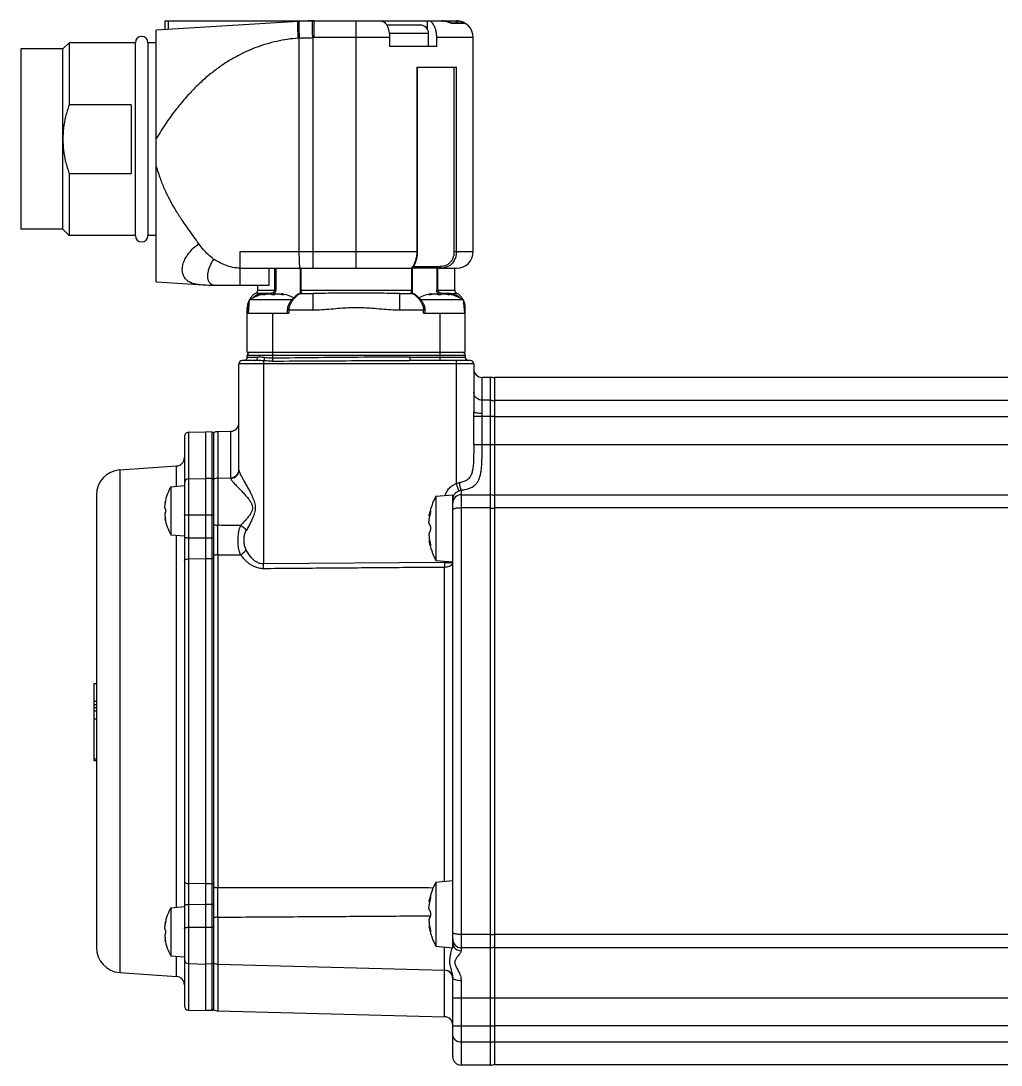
# Model space of a CAD drawing. Header units: millimetres. Extents: x 825 to 4294, y 1031 to 3282.
# Drawn here: x 2187.6 to 2304.5, y 2954.3 to 3078.8 of the extents above; entities that cross this region are included whole.
import ezdxf

# ---------------------------------------------------------------- set-up
doc = ezdxf.new("R2010")
doc.units = ezdxf.units.MM

msp = doc.modelspace()

# ---------------------------------------------------------------- linework, layer by layer
at = {"color": 7, "linetype": 'Continuous'}
for p, q in [((2220.69594, 3078.78145), (2203.76769, 3077.73825)), ((2203.76769, 3047.73845), (2203.76769, 3077.73825)), ((2204.76769, 3078.83825), (2204.76769, 3077.80001)), ((2204.7677, 3078.83825), (2230.55289, 3078.83825)), ((2230.56239, 3078.83825), (2239.56769, 3078.83825)), ((2235.24269, 3078.33825), (2231.24269, 3078.33825)), ((2238.93474, 3078.6105), (2240.34481, 3078.6105)), ((2231.58617, 3076.83825), (2231.58617, 3075.83825)), ((2236.24269, 3075.83825), (2236.24269, 3077.33825)), ((2237.21534, 3075.83825), (2237.21534, 3076.83825)), ((2241.56769, 3051.33825), (2241.56769, 3076.83825)), ((2187.61769, 3075.48825), (2187.61769, 3053.98825)), ((2192.61769, 3075.48825), (2187.61769, 3075.48825)), ((2192.61769, 3075.48825), (2193.36769, 3076.23825)), ((2192.61769, 3053.98825), (2192.61769, 3075.48825)), ((2193.36769, 3076.23825), (2193.36769, 3068.82329)), ((2201.26769, 3076.23825), (2193.36769, 3076.23825)), ((2201.26769, 3053.23825), (2201.26769, 3076.23825)), ((2202.76769, 3076.23825), (2202.76769, 3053.23825)), ((2203.76769, 3076.23825), (2202.76769, 3076.23825)), ((2231.58617, 3075.83825), (2237.21534, 3075.83825)), ((2234.83822, 3073.33825), (2239.55362, 3073.33825)), ((2234.9347, 3051.33825), (2234.9347, 3073.33825)), ((2200.76769, 3068.82329), (2193.36769, 3068.82329)), ((2200.76769, 3068.82329), (2200.76769, 3060.65322)), ((2193.36769, 3060.65322), (2193.36769, 3053.23825)), ((2193.36769, 3060.65322), (2200.76769, 3060.65322)), ((2192.61769, 3053.98825), (2187.61769, 3053.98825)), ((2192.61769, 3053.98825), (2193.36769, 3053.23825)), ((2201.26769, 3053.23825), (2193.36769, 3053.23825)), ((2203.76769, 3053.23825), (2202.76769, 3053.23825)), ((2213.76769, 3047.33825), (2213.76769, 3051.33774)), ((2213.76769, 3049.33825), (2234.16901, 3049.33825)), ((2217.23441, 3047.33825), (2217.23441, 3049.33825)), ((2237.20739, 3049.36505), (2234.28254, 3049.36505)), ((2237.3705, 3049.33825), (2239.56769, 3049.33825)), ((2239.36769, 3046.73825), (2239.36769, 3049.33825)), ((2203.84457, 3047.73313), (2208.77256, 3047.40467)), ((2210.76769, 3047.33825), (2217.23441, 3047.33825)), ((2215.86769, 3046.73825), (2215.86769, 3047.33825)), ((2214.85767, 3045.58825), (2214.71769, 3043.98825)), ((2219.9354, 3045.58825), (2214.85767, 3045.58825)), ((2217.3345, 3046.33825), (2216.61769, 3046.33825)), ((2216.77279, 3046.2484), (2216.77279, 3046.30666)), ((2218.66258, 3046.24841), (2218.66258, 3046.30666)), ((2220.98742, 3046.33825), (2222.45798, 3046.33825)), ((2232.77739, 3046.33825), (2234.24777, 3046.33825)), ((2240.37771, 3045.58825), (2235.30014, 3045.58825)), ((2236.57279, 3046.2484), (2236.57279, 3046.30666)), ((2238.61769, 3046.33825), (2237.90088, 3046.33825)), ((2238.46258, 3046.24841), (2238.46258, 3046.30666)), ((2240.37771, 3045.58825), (2240.51769, 3043.98825)), ((2214.61769, 3039.33825), (2214.61769, 3044.61771)), ((2219.38651, 3044.33825), (2219.38651, 3043.98825)), ((2235.84887, 3043.98825), (2235.84887, 3044.33825)), ((2240.61769, 3039.33825), (2240.61769, 3044.61771)), ((2214.61769, 3043.98825), (2219.58651, 3043.98825)), ((2235.64887, 3043.98825), (2240.61769, 3043.98825)), ((2214.61769, 3039.33825), (2240.61769, 3039.33825)), ((2213.61819, 3025.27263), (2213.61819, 3037.93825)), ((2215.60142, 3038.33825), (2214.01819, 3038.33825)), ((2214.61819, 3038.73825), (2214.61819, 3038.93825)), ((2241.21819, 3038.33825), (2233.98574, 3038.33825)), ((2240.61819, 3038.93825), (2240.61819, 3038.73825)), ((2241.61819, 3037.93825), (2241.61819, 3032.22125)), ((2243.61819, 3036.33825), (2242.61819, 3036.33825)), ((2344.91819, 3036.31193), (2244.11819, 3036.31193)), ((2244.11819, 3036.31177), (2244.11819, 2954.36473)), ((2207.11819, 3029.28544), (2207.11819, 2961.39105)), ((2207.60511, 3029.78554), (2209.61819, 3029.83825)), ((2209.61819, 3029.83825), (2209.61819, 2960.83825)), ((2210.42343, 3029.81717), (2209.61819, 3029.83825)), ((2210.61819, 2960.94666), (2210.61819, 3029.72984)), ((2211.09202, 3029.86375), (2212.64437, 3029.9044)), ((2199.40892, 3025.29917), (2206.18795, 3025.7732)), ((2207.60511, 3024.24138), (2209.61819, 3024.2941)), ((2210.42343, 3024.27301), (2209.61819, 3024.2941)), ((2211.09202, 3024.3196), (2212.64437, 3024.36025)), ((2205.51819, 3023.30056), (2207.11819, 3023.44054)), ((2205.51819, 3023.30056), (2205.51819, 3017.58053)), ((2196.61819, 3022.30648), (2196.61819, 2968.37003)), ((2237.11819, 3022.16328), (2239.11819, 3022.33825)), ((2237.11819, 3022.16328), (2237.11819, 3014.51323)), ((2239.11819, 2968.33825), (2239.11819, 3022.33825)), ((2240.11819, 3022.33825), (2243.61819, 3022.33825)), ((2244.11819, 3022.33825), (2343.91819, 3022.33825)), ((2204.85804, 3021.38544), (2204.79978, 3021.38544)), ((2204.85804, 3019.49565), (2204.79978, 3019.49565)), ((2236.39871, 3019.82645), (2236.28416, 3019.82645)), ((2205.51819, 3017.58053), (2207.11819, 3017.44054)), ((2236.39872, 3016.85006), (2236.28416, 3016.85006)), ((2238.14437, 3014.24653), (2216.53966, 3014.08653)), ((2237.11819, 3014.51323), (2239.11819, 3014.33825)), ((2196.31819, 2999.83825), (2196.31819, 2990.64676)), ((2196.31819, 2999.83825), (2196.61819, 2999.83825)), ((2196.31819, 2997.73187), (2196.61819, 2997.73187)), ((2196.31819, 2997.34889), (2196.61819, 2997.34889)), ((2196.31819, 2996.96591), (2196.61819, 2996.96591)), ((2196.31819, 2996.58293), (2196.61819, 2996.58293)), ((2196.31819, 2995.62549), (2196.61819, 2995.62549)), ((2196.31819, 2990.83825), (2196.61819, 2990.83825)), ((2196.31819, 2990.64676), (2196.61819, 2990.64676)), ((2237.11819, 2976.16328), (2239.11819, 2976.33825)), ((2237.11819, 2976.16328), (2237.11819, 2968.51323)), ((2205.51819, 2973.09598), (2207.11819, 2973.23596)), ((2205.51819, 2973.09598), (2205.51819, 2967.37594)), ((2236.39871, 2973.82645), (2236.28416, 2973.82645)), ((2204.85804, 2971.18086), (2204.79978, 2971.18086)), ((2236.39872, 2970.85006), (2236.28416, 2970.85006)), ((2204.85804, 2969.29107), (2204.79978, 2969.29107)), ((2237.11819, 2968.51323), (2239.11819, 2968.33825)), ((2243.61819, 2968.33825), (2240.11819, 2968.33825)), ((2343.91819, 2968.33825), (2244.11819, 2968.33825)), ((2205.51819, 2967.37594), (2207.11819, 2967.23596)), ((2207.60511, 2966.43512), (2209.61819, 2966.38241)), ((2210.42343, 2966.40349), (2209.61819, 2966.38241)), ((2211.09202, 2966.35691), (2238.14437, 2965.64852)), ((2199.40892, 2965.37734), (2206.18795, 2964.9033)), ((2239.11819, 2955.33841), (2239.11819, 2964.73932)), ((2207.60511, 2960.89097), (2209.61819, 2960.83825)), ((2210.42343, 2960.85934), (2209.61819, 2960.83825)), ((2211.09202, 2960.81275), (2238.14437, 2960.10436)), ((2243.61819, 2954.33825), (2240.11819, 2954.33825)), ((2344.91819, 2954.36458), (2244.11819, 2954.36458))]:
    msp.add_line(p, q, dxfattribs=at)
at = {"color": 9, "linetype": 'Continuous'}
for p, q in [((2205.17228, 3078.83825), (2205.17228, 3077.82481)), ((2222.54118, 3078.83825), (2222.54118, 3076.83825)), ((2227.61769, 3049.33825), (2227.61769, 3078.83825)), ((2236.05727, 3078.83825), (2236.05727, 3077.91524)), ((2238.33916, 3078.83825), (2238.33916, 3078.7751)), ((2238.48787, 3078.73778), (2238.48678, 3078.73404)), ((2239.06737, 3078.5703), (2240.49396, 3078.5703)), ((2239.54717, 3078.6105), (2239.54717, 3078.83825)), ((2239.75823, 3078.6105), (2239.78359, 3078.82426)), ((2220.82106, 3051.33825), (2220.82106, 3076.79133)), ((2222.41544, 3076.83816), (2222.41544, 3049.33825)), ((2231.58617, 3076.83825), (2222.54118, 3076.83821)), ((2236.24269, 3077.33825), (2231.55209, 3077.33825)), ((2241.56769, 3076.83825), (2237.21534, 3076.83825)), ((2234.83822, 3073.33825), (2234.83822, 3051.33825)), ((2239.27116, 3051.33825), (2239.27116, 3073.33825)), ((2239.55362, 3051.33825), (2239.55362, 3073.33825)), ((2213.76769, 3051.33825), (2234.9347, 3051.33825)), ((2239.27116, 3051.33825), (2241.56769, 3051.33825)), ((2217.88136, 3049.33825), (2217.88136, 3046.73825)), ((2218.02799, 3049.33825), (2218.02799, 3046.73825)), ((2220.95284, 3046.73826), (2220.95284, 3049.33825)), ((2221.03997, 3046.73825), (2221.03997, 3049.33825)), ((2234.19541, 3049.33966), (2234.19541, 3046.73825)), ((2234.28254, 3049.36505), (2234.28254, 3046.73825)), ((2234.42499, 3049.53825), (2237.6062, 3049.53825)), ((2237.20739, 3049.36505), (2237.20739, 3046.73825)), ((2237.35402, 3046.73825), (2237.35402, 3049.33966)), ((2215.86769, 3046.73825), (2218.02799, 3046.73825)), ((2220.95284, 3046.73826), (2234.28254, 3046.73825)), ((2237.20739, 3046.73826), (2237.35402, 3046.73827)), ((2237.35402, 3046.73825), (2239.36769, 3046.73825)), ((2216.5302, 3046.24001), (2216.5302, 3046.20657)), ((2216.62635, 3046.21907), (2216.62635, 3046.26756)), ((2218.80903, 3046.26756), (2218.80903, 3046.21905)), ((2218.90517, 3046.20656), (2218.90517, 3046.24001)), ((2222.45798, 3044.33825), (2222.45798, 3046.33825)), ((2232.77739, 3046.33825), (2232.77739, 3044.33825)), ((2236.3302, 3046.24001), (2236.3302, 3046.20657)), ((2236.42635, 3046.21907), (2236.42635, 3046.26756)), ((2238.60903, 3046.26756), (2238.60903, 3046.21905)), ((2238.70517, 3046.20656), (2238.70517, 3046.24001)), ((2214.74831, 3044.33825), (2214.61769, 3044.33825)), ((2222.45799, 3044.33825), (2219.38651, 3044.33825)), ((2219.58651, 3044.33825), (2219.58651, 3043.98825)), ((2235.84887, 3044.33825), (2232.77739, 3044.33825)), ((2235.64887, 3043.98825), (2235.64887, 3044.33825)), ((2240.61769, 3044.33825), (2240.48707, 3044.33825)), ((2217.61769, 3043.98825), (2217.61819, 3038.61449)), ((2237.61819, 3038.33825), (2237.61769, 3043.98825)), ((2241.61819, 3037.93825), (2213.61819, 3037.93825)), ((2240.61819, 3038.93825), (2214.61819, 3038.93825)), ((2214.61819, 3038.73825), (2215.83869, 3038.73825)), ((2216.53966, 3037.93825), (2216.53966, 3014.08653)), ((2233.98574, 3038.73833), (2240.61819, 3038.73825)), ((2233.98574, 3038.73825), (2233.98574, 3038.33825)), ((2239.56584, 3023.68604), (2239.56584, 3037.93825)), ((2242.61773, 3028.33825), (2242.61819, 3036.33825)), ((2243.61819, 2954.33825), (2243.61819, 3036.33825)), ((2243.61819, 3033.61414), (2242.61819, 3033.61414)), ((2343.91819, 3033.58782), (2244.11819, 3033.58782)), ((2241.61788, 3028.33825), (2241.61788, 3031.65954)), ((2244.11819, 3031.65954), (2241.61788, 3031.65954)), ((2344.91819, 3031.63322), (2244.11819, 3031.63322)), ((2207.60511, 3029.78554), (2207.60511, 2960.89097)), ((2210.42343, 2960.85934), (2210.42343, 3029.81717)), ((2211.09202, 3029.86375), (2211.09202, 3018.69755)), ((2212.64437, 3024.29208), (2212.64437, 3029.9044)), ((2241.61788, 3028.33825), (2344.91819, 3028.33825)), ((2206.18795, 3023.35916), (2206.18795, 3025.7732)), ((2199.40892, 3025.29917), (2199.40892, 2965.37734)), ((2240.11819, 3022.89035), (2240.11819, 2967.97425)), ((2204.89992, 3021.62803), (2204.86644, 3021.62803)), ((2204.83889, 3021.53189), (2204.88738, 3021.53189)), ((2243.61819, 3020.76198), (2240.11819, 3020.76198)), ((2343.91819, 3020.76198), (2244.11819, 3020.76198)), ((2204.88738, 3019.3492), (2204.83889, 3019.3492)), ((2204.86644, 3019.25306), (2204.89988, 3019.25306)), ((2209.61819, 3019.88823), (2207.60511, 3019.90187)), ((2210.42343, 3019.89369), (2209.61819, 3019.88823)), ((2236.32129, 3019.9729), (2236.43459, 3019.9729)), ((2236.49518, 3020.31376), (2236.42343, 3020.31376)), ((2206.18795, 2973.15458), (2206.18795, 3017.52193)), ((2207.60511, 3017.21006), (2209.61819, 3017.19641)), ((2209.61819, 3017.19641), (2210.42343, 3017.20187)), ((2236.43464, 3016.70361), (2236.32129, 3016.70361)), ((2236.42343, 3016.36275), (2236.49534, 3016.36275)), ((2207.60511, 3014.70378), (2209.61819, 3014.73342)), ((2209.61819, 3014.73342), (2210.42343, 3014.72157)), ((2211.09202, 3015.18977), (2211.09202, 2975.48674)), ((2238.14437, 3014.24653), (2238.14437, 3014.42345)), ((2238.14437, 3014.24653), (2239.11819, 3014.24653)), ((2238.14437, 2976.25305), (2238.14437, 3013.72486)), ((2209.61819, 2975.94309), (2207.60511, 2975.97272)), ((2210.42343, 2975.95494), (2209.61819, 2975.94309)), ((2236.49518, 2974.31376), (2236.42343, 2974.31376)), ((2209.61819, 2973.48009), (2207.60511, 2973.46645)), ((2210.42343, 2973.47464), (2209.61819, 2973.48009)), ((2236.32129, 2973.9729), (2236.43459, 2973.9729)), ((2211.09202, 2971.97896), (2211.09202, 2960.81275)), ((2204.83889, 2971.3273), (2204.88738, 2971.3273)), ((2204.89992, 2971.42345), (2204.86644, 2971.42345)), ((2207.60511, 2970.77463), (2209.61819, 2970.78828)), ((2209.61819, 2970.78828), (2210.42343, 2970.78282)), ((2236.43464, 2970.70361), (2236.32129, 2970.70361)), ((2236.42343, 2970.36275), (2236.49534, 2970.36275)), ((2243.61819, 2969.91452), (2240.11819, 2969.91452)), ((2343.91819, 2969.91452), (2244.11819, 2969.91452)), ((2204.88738, 2969.14462), (2204.83889, 2969.14462)), ((2204.86644, 2969.04848), (2204.89988, 2969.04848)), ((2238.14437, 2960.10436), (2238.14437, 2968.42345)), ((2206.18795, 2964.9033), (2206.18795, 2967.31735)), ((2240.11819, 2964.39631), (2240.11819, 2954.33825)), ((2344.91819, 2962.33825), (2239.11819, 2962.33825)), ((2239.11819, 2959.01696), (2244.11819, 2959.01696)), ((2244.11819, 2959.04329), (2344.91819, 2959.04329)), ((2243.61819, 2957.06236), (2240.11819, 2957.06236)), ((2343.91819, 2957.08869), (2244.11819, 2957.08869))]:
    msp.add_line(p, q, dxfattribs=at)
at = {"color": 7, "linetype": 'Continuous'}
for centre, radius, start, end in [((2222.54118, 3048.83825), 30, 90, 93.5263729), ((2235.24269, 3077.33825), 1, 0, 90), ((2239.56769, 3076.83825), 2, 0, 90), ((2202.01769, 3076.23825), 0.75, 0, 180), ((2202.01769, 3053.23825), 0.75, 180, 0), ((2239.56769, 3051.33825), 2, 270, 0), ((2210.76769, 3077.33825), 30, 266.1867676, 270), ((2215.46769, 3046.73825), 0.4, 297.7685291, 0), ((2239.76769, 3046.73825), 0.4, 180, 242.2314709), ((2217.71769, 3040.87594), 5.51231, 99.8701103, 121.2545789), ((2216.61769, 3044.33825), 2, 90, 132.6208539), ((2217.71769, 3040.87594), 5.51231, 63.8266219, 80.1298897), ((2237.51769, 3040.87594), 5.51231, 99.8701103, 116.1766184), ((2237.51769, 3040.87594), 5.51231, 58.7454211, 80.1298897), ((2238.61769, 3044.33825), 2, 47.3826322, 90), ((2216.61769, 3044.33825), 2, 153.6195065, 180), ((2238.61769, 3044.33825), 2, 0, 26.3730949), ((2215.01819, 3038.93825), 0.4, 95.9999856, 180), ((2240.21819, 3038.93825), 0.4, 0, 89.999882), ((2214.01819, 3037.93825), 0.4, 90, 180), ((2214.21819, 3038.73825), 0.4, 270, 0), ((2241.01819, 3038.73825), 0.4, 180, 270), ((2241.21819, 3037.93825), 0.4, 0, 89.9998112), ((2242.61819, 3037.33825), 1, 180, 270), ((2243.61819, 3035.33825), 1, 60, 90), ((2212.61819, 3030.90406), 1, 271.499987, 359.999503), ((2207.61819, 3029.28571), 0.5, 91.5000646, 180), ((2210.41819, 3029.61724), 0.2, 0, 88.499836), ((2211.11819, 3028.8641), 1, 91.5000225, 120), ((2206.11819, 3026.77077), 1, 273.9999971, 359.9999587), ((2212.61819, 3025.3599), 1, 271.5000038, 0), ((2199.61819, 3022.30648), 3, 94, 180), ((2207.61819, 3023.74155), 0.5, 91.5000085, 180), ((2210.41819, 3024.07308), 0.2, 0, 88.499993), ((2211.11819, 3023.31994), 1, 91.500026, 120), ((2210.23051, 3020.44054), 5.51231, 148.7454211, 170.1298897), ((2244.14452, 3018.33825), 8, 151.4368009, 169.2791334), ((2240.11819, 3021.33825), 1, 90, 179.9999185), ((2243.61819, 3021.33825), 1, 60, 90), ((2210.23051, 3020.44054), 5.51231, 189.8701103, 211.2545789), ((2244.14452, 3018.33825), 8, 190.7208666, 208.5631991), ((2244.14452, 2972.33825), 8, 151.4368009, 169.2791334), ((2210.23051, 2970.23596), 5.51231, 148.7454211, 170.1298897), ((2244.14452, 2972.33825), 8, 190.7208666, 208.5631991), ((2240.11819, 2969.33825), 1, 180, 270), ((2199.61819, 2968.37003), 3, 180, 266), ((2210.23051, 2970.23596), 5.51231, 189.8701103, 211.2545789), ((2243.61819, 2969.33825), 1, 270, 300), ((2207.61819, 2966.93495), 0.5, 180, 268.4999915), ((2210.41819, 2966.60343), 0.2, 271.500007, 0), ((2211.11819, 2967.35657), 1, 240, 268.4999931), ((2238.11819, 2964.64886), 1, 0, 88.5), ((2206.11819, 2963.90574), 1, 0.0000413, 86.0000029), ((2207.61819, 2961.3908), 0.5, 180, 268.4999767), ((2210.41819, 2961.05927), 0.2, 271.4999987, 359.9999502), ((2211.11819, 2961.81241), 1, 240, 268.499948), ((2238.11819, 2959.1047), 1, 0.0007685, 88.5000201), ((2240.11819, 2955.33825), 1, 180.0000184, 270), ((2243.61819, 2955.33825), 1, 270, 300)]:
    msp.add_arc(centre, radius, start, end, dxfattribs=at)
at = {"color": 9, "linetype": 'Continuous'}
for points in [[(2220.71268, 3076.78357), (2220.68193, 3077.225), (2220.66001, 3077.63445), (2220.64703, 3078.00545), (2220.64375, 3078.32256), (2220.6509, 3078.56991), (2220.66854, 3078.72652), (2220.69594, 3078.78145)], [(2220.81212, 3078.78838), (2220.78754, 3078.73676), (2220.77099, 3078.58802), (2220.76324, 3078.34988), (2220.76466, 3078.03422), (2220.77518, 3077.65656), (2220.7943, 3077.23538), (2220.8211, 3076.79134)], [(2222.41544, 3076.83797), (2222.41345, 3077.28117), (2222.41161, 3077.69203), (2222.40994, 3078.06404), (2222.40851, 3078.38165), (2222.4074, 3078.62888), (2222.4067, 3078.78462), (2222.40646, 3078.83795)], [(2237.77212, 3078.83825), (2237.85391, 3078.83694)], [(2237.85391, 3078.83694), (2237.94636, 3078.83226)], [(2237.94636, 3078.83226), (2238.0102, 3078.82704)], [(2238.0102, 3078.82704), (2238.01591, 3078.82649), (2238.04525, 3078.82347)], [(2238.04525, 3078.82347), (2238.25518, 3078.79149), (2238.48679, 3078.73404)], [(2238.48679, 3078.73404), (2238.60598, 3078.69665), (2238.71535, 3078.6607), (2238.76565, 3078.64413)], [(2238.76565, 3078.64413), (2238.81284, 3078.62884), (2238.89723, 3078.60303), (2238.9678, 3078.5845), (2238.99777, 3078.57814)], [(2238.93495, 3078.61047), (2238.96222, 3078.60888), (2239.06736, 3078.5703)], [(2238.99777, 3078.57814), (2239.02432, 3078.57371), (2239.04753, 3078.57112)], [(2239.04753, 3078.57112), (2239.06737, 3078.5703)], [(2240.34093, 3078.66774), (2240.3039, 3078.68485), (2240.21802, 3078.71988), (2240.11969, 3078.75347), (2240.0123, 3078.78309), (2239.89917, 3078.80702), (2239.78359, 3078.82426)], [(2240.49396, 3078.5703), (2240.48732, 3078.58303), (2240.46473, 3078.59952), (2240.42734, 3078.62265), (2240.37397, 3078.6516), (2240.34093, 3078.66774)], [(2240.34502, 3078.61049), (2240.39661, 3078.60594), (2240.49396, 3078.5703)], [(2220.71268, 3076.78357), (2219.42352, 3076.63752), (2218.14222, 3076.3995), (2216.87505, 3076.06938), (2215.62833, 3075.64761), (2214.4069, 3075.13486), (2213.20755, 3074.52814), (2212.0249, 3073.82122), (2210.85451, 3073.00573), (2209.69116, 3072.06992), (2208.52811, 3070.99701), (2207.35864, 3069.7652), (2206.17368, 3068.34356), (2204.97199, 3066.7032), (2203.76768, 3064.83498)], [(2220.71268, 3076.78357), (2220.74899, 3076.78638), (2220.78511, 3076.78903), (2220.82106, 3076.79133)], [(2220.82106, 3076.79133), (2221.33246, 3076.81521), (2221.85801, 3076.83079), (2222.41544, 3076.83797)], [(2222.54118, 3076.83821), (2222.4992, 3076.83816), (2222.45729, 3076.83816), (2222.41544, 3076.83816)], [(2208.83768, 3052.26904), (2207.68289, 3053.89151), (2206.73925, 3055.2475), (2206.00708, 3056.39516), (2205.40434, 3057.46143), (2204.82563, 3058.65024), (2204.29692, 3059.94783), (2203.76768, 3061.50638)], [(2208.77256, 3047.40467), (2208.1919, 3047.50266), (2207.68118, 3047.71992), (2207.31972, 3048.00538), (2207.05001, 3048.38453), (2206.89707, 3048.84372), (2206.87432, 3049.36838), (2206.99081, 3049.94388), (2207.26043, 3050.5654), (2207.65642, 3051.16061), (2208.21216, 3051.76294), (2208.83768, 3052.26904)], [(2210.60269, 3050.44285), (2209.95028, 3050.96723), (2209.38517, 3051.55936), (2208.83768, 3052.26904)], [(2210.60269, 3050.44285), (2210.28039, 3049.89647), (2210.04456, 3049.33976), (2209.90792, 3048.80352), (2209.87777, 3048.31726), (2209.95569, 3047.90775), (2210.13742, 3047.59759), (2210.41308, 3047.40408), (2210.76769, 3047.33825)], [(2213.76769, 3049.33865), (2212.87948, 3049.45117), (2212.02614, 3049.70484), (2211.25395, 3050.05577), (2210.60269, 3050.44285)], [(2220.92735, 3049.33825), (2220.9037, 3049.3884), (2220.88124, 3049.53632), (2220.86108, 3049.77459), (2220.84425, 3050.09127), (2220.83159, 3050.47049), (2220.82373, 3050.89321), (2220.82106, 3051.33825)], [(2234.83822, 3051.33825), (2234.82948, 3051.08701), (2234.80362, 3050.83928), (2234.76204, 3050.59969), (2234.70707, 3050.37265), (2234.64187, 3050.16228), (2234.57018, 3049.97233), (2234.49598, 3049.80576), (2234.42284, 3049.66399), (2234.35375, 3049.54751), (2234.29129, 3049.45631), (2234.23788, 3049.39076), (2234.1963, 3049.35136), (2234.16901, 3049.33825)], [(2239.27116, 3051.33825), (2239.23079, 3050.91125), (2239.11965, 3050.53258), (2238.94763, 3050.20825), (2238.68964, 3049.9149), (2238.3873, 3049.71146), (2238.00022, 3049.5774), (2237.6062, 3049.53825)], [(2239.55362, 3051.33825), (2239.54037, 3051.08678), (2239.50055, 3050.83889), (2239.4343, 3050.59914), (2239.34212, 3050.37191), (2239.2251, 3050.16144), (2239.08496, 3049.97145), (2238.92395, 3049.80475), (2238.74454, 3049.66309), (2238.54862, 3049.54699), (2238.33677, 3049.45623), (2238.10953, 3049.39092), (2237.86763, 3049.35147), (2237.61182, 3049.33825)], [(2237.61182, 3049.33825), (2237.6097, 3049.35305), (2237.60791, 3049.39467), (2237.60665, 3049.45955), (2237.6062, 3049.53825)], [(2217.88136, 3046.73825), (2217.85718, 3046.6268), (2217.78253, 3046.51835), (2217.67033, 3046.43084), (2217.5135, 3046.36374), (2217.33449, 3046.33825)], [(2218.02799, 3046.73825), (2217.99732, 3046.56605), (2217.90499, 3046.40228), (2217.76355, 3046.26964), (2217.65323, 3046.2056)], [(2220.96275, 3046.39215), (2220.95575, 3046.56249), (2220.95284, 3046.73825)], [(2221.11375, 3046.39442), (2221.09655, 3046.43207), (2221.06832, 3046.52118), (2221.04697, 3046.63072), (2221.03997, 3046.73825)], [(2234.19541, 3046.73825), (2234.18789, 3046.6268), (2234.16631, 3046.51835), (2234.13837, 3046.43084), (2234.10874, 3046.36374), (2234.09939, 3046.34389)], [(2234.28254, 3046.73825), (2234.27974, 3046.56605), (2234.27309, 3046.40228), (2234.27033, 3046.33741)], [(2237.58097, 3046.20636), (2237.49026, 3046.25709), (2237.33861, 3046.39215), (2237.23936, 3046.56249), (2237.20739, 3046.73825)], [(2237.90089, 3046.33825), (2237.72166, 3046.3638), (2237.56298, 3046.43207), (2237.45014, 3046.52118), (2237.3765, 3046.63072), (2237.35402, 3046.73825)], [(2216.61769, 3046.33825), (2216.23606, 3046.34651), (2215.89987, 3046.36627), (2215.68855, 3046.38432)], [(2216.6177, 3046.33823), (2216.6357, 3046.33011), (2216.64734, 3046.31531), (2216.65854, 3046.29182), (2216.6609, 3046.28537)], [(2217.34673, 3046.30206), (2217.34302, 3046.32295), (2217.3345, 3046.33825)], [(2219.58651, 3044.33825), (2219.59598, 3044.49732), (2219.62411, 3044.66435), (2219.67434, 3044.84197), (2219.74965, 3045.03147), (2219.8521, 3045.2319), (2219.98145, 3045.43915), (2220.13135, 3045.64233), (2220.28904, 3045.82872), (2220.44205, 3045.98866), (2220.58313, 3046.11789), (2220.70893, 3046.21629), (2220.81847, 3046.28495), (2220.91122, 3046.32516), (2220.98763, 3046.33825)], [(2220.96488, 3046.33756), (2220.96275, 3046.39215)], [(2221.14633, 3046.33825), (2221.12661, 3046.3638), (2221.11375, 3046.39442)], [(2232.77739, 3046.33825), (2231.63296, 3046.34651), (2230.21829, 3046.36627), (2228.52543, 3046.38432), (2226.70848, 3046.38431), (2225.01679, 3046.36627), (2223.60227, 3046.34651), (2222.45799, 3046.33825)], [(2234.09939, 3046.34389), (2234.08905, 3046.33825)], [(2234.24775, 3046.33825), (2234.32408, 3046.32519), (2234.41701, 3046.28489), (2234.52694, 3046.21594), (2234.6532, 3046.11708), (2234.79474, 3045.98728), (2234.94757, 3045.82735), (2235.10516, 3045.6409), (2235.25499, 3045.43758), (2235.38392, 3045.23078), (2235.48632, 3045.03017), (2235.56119, 3044.84151), (2235.61114, 3044.66495), (2235.63929, 3044.49836), (2235.64887, 3044.33825)], [(2237.88864, 3046.302), (2237.89239, 3046.32303), (2237.90089, 3046.33825)], [(2238.57448, 3046.28538), (2238.57684, 3046.29182), (2238.58804, 3046.31531), (2238.59968, 3046.33011), (2238.61768, 3046.33823)], [(2238.61769, 3046.33825), (2238.99932, 3046.34651), (2239.33551, 3046.36627), (2239.54683, 3046.38432)], [(2232.77739, 3044.33825), (2231.74293, 3044.37216), (2230.6231, 3044.45741), (2229.52895, 3044.54974), (2228.53992, 3044.61097), (2227.61779, 3044.63172), (2226.6957, 3044.61099), (2225.7067, 3044.54976), (2224.61249, 3044.45742), (2223.49252, 3044.37216), (2222.45799, 3044.33825)], [(2215.60142, 3038.33825), (2215.69104, 3038.36788), (2215.76659, 3038.45109), (2215.81954, 3038.58083), (2215.83869, 3038.73825)], [(2216.54644, 3038.31256), (2216.22392, 3038.32792), (2215.90856, 3038.33591), (2215.60142, 3038.33825)], [(2216.66927, 3038.68687), (2216.38544, 3038.71685), (2216.10961, 3038.7332), (2215.83869, 3038.73825)], [(2216.54644, 3038.31256), (2216.54289, 3038.22713), (2216.5405, 3038.0953), (2216.53966, 3037.93825)], [(2216.66928, 3038.68687), (2216.64233, 3038.52858), (2216.59908, 3038.3968), (2216.54644, 3038.31256)], [(2217.6238, 3038.2761), (2217.28255, 3038.27864), (2216.91981, 3038.29202), (2216.54644, 3038.31256)], [(2217.61819, 3038.61385), (2217.31141, 3038.61938), (2216.99256, 3038.64638), (2216.66927, 3038.68687)], [(2233.98574, 3038.73833), (2228.5297, 3038.72576), (2223.07379, 3038.68446), (2217.61819, 3038.61449)], [(2217.61819, 3038.61385), (2217.62038, 3038.48225), (2217.62232, 3038.36535), (2217.6238, 3038.27612)], [(2217.6238, 3038.2761), (2222.97469, 3038.3113), (2228.42868, 3038.33159), (2233.98574, 3038.33825)], [(2239.56584, 3037.93825), (2239.56664, 3038.09133), (2239.56891, 3038.2211), (2239.5723, 3038.30781), (2239.57631, 3038.33825)], [(2242.61819, 3033.61414), (2242.30918, 3033.66197), (2242.03041, 3033.80079), (2241.80918, 3034.017), (2241.66714, 3034.28944), (2241.61819, 3034.59144)], [(2243.61819, 3033.61414), (2243.79184, 3033.59929), (2243.96021, 3033.5552), (2244.07633, 3033.50554)], [(2241.61788, 3031.65954), (2241.61795, 3031.84747), (2241.6181, 3032.03482), (2241.61819, 3032.22126)], [(2242.61819, 3032.03403), (2242.30898, 3032.0432), (2242.03028, 3032.0698), (2241.80912, 3032.11123), (2241.66712, 3032.16342), (2241.61819, 3032.22127)], [(2241.61788, 3028.33825), (2241.61227, 3027.01748), (2241.57794, 3026.06659), (2241.50008, 3025.38869), (2241.38195, 3024.90893), (2241.18735, 3024.49051), (2240.85247, 3024.12513), (2240.44138, 3023.90852), (2239.95153, 3023.79833)], [(2240.11819, 3022.89035), (2240.42332, 3022.9288), (2240.72562, 3022.98915), (2241.01936, 3023.07489), (2241.29805, 3023.18971), (2241.55682, 3023.33804), (2241.79326, 3023.5265), (2242.00298, 3023.76125), (2242.18231, 3024.04838), (2242.3292, 3024.39473), (2242.44245, 3024.80534), (2242.52282, 3025.28178), (2242.57368, 3025.81958), (2242.60123, 3026.40824), (2242.61326, 3027.03375), (2242.61706, 3027.6821), (2242.61773, 3028.33825)], [(2212.64437, 3024.29208), (2212.94745, 3024.34643), (2213.21875, 3024.48833), (2213.43316, 3024.70419), (2213.57071, 3024.97396), (2213.61819, 3025.27262)], [(2212.64437, 3024.29208), (2212.71222, 3024.1295), (2212.92964, 3023.84966), (2213.28309, 3023.46336), (2213.68259, 3023.04814), (2214.06446, 3022.65031), (2214.4146, 3022.27055), (2214.72369, 3021.90564), (2214.98038, 3021.54774), (2215.16317, 3021.1908), (2215.2387, 3020.8368), (2215.19333, 3020.4879), (2215.03894, 3020.13728), (2214.80285, 3019.78487), (2214.51189, 3019.42812), (2214.17963, 3019.06055), (2213.81564, 3018.67776)], [(2213.61819, 3025.27262), (2213.63274, 3025.17675), (2213.67848, 3025.03937), (2213.75911, 3024.85383), (2213.87853, 3024.61346), (2214.04177, 3024.30864), (2214.25837, 3023.9203), (2214.5196, 3023.45791), (2214.78659, 3022.97724), (2215.01879, 3022.53777), (2215.2121, 3022.13749), (2215.36662, 3021.76547), (2215.47663, 3021.4253), (2215.54173, 3021.1101), (2215.56459, 3020.80597), (2215.54471, 3020.49978), (2215.4802, 3020.17645), (2215.36753, 3019.82508), (2215.20693, 3019.43935), (2215.00392, 3019.02116), (2214.76452, 3018.5705), (2214.49665, 3018.08957)], [(2238.22853, 3022.26163), (2238.40782, 3022.70348), (2238.721, 3023.14274), (2239.1262, 3023.48064), (2239.56584, 3023.68604)], [(2239.56584, 3023.68604), (2239.69224, 3023.73827), (2239.82094, 3023.77559), (2239.95153, 3023.79833)], [(2239.82891, 3022.81033), (2239.78919, 3022.95538), (2239.72856, 3023.16159), (2239.65205, 3023.4119), (2239.56584, 3023.68604)], [(2239.82893, 3022.81035), (2239.92416, 3022.8428), (2240.02078, 3022.86937), (2240.11819, 3022.89035)], [(2240.11819, 3022.89034), (2240.06707, 3023.04154), (2240.02001, 3023.25302), (2239.98018, 3023.51265), (2239.95152, 3023.79833)], [(2239.11819, 3021.65795), (2239.17818, 3022.05365), (2239.34081, 3022.39984), (2239.57198, 3022.65941), (2239.82893, 3022.81035)], [(2240.11819, 3020.76198), (2239.80918, 3020.75161), (2239.53041, 3020.72152), (2239.30918, 3020.67465), (2239.16714, 3020.61559), (2239.11819, 3020.55012)], [(2243.61819, 3020.76198), (2243.79184, 3020.75876), (2243.96021, 3020.74921), (2244.11819, 3020.7336)], [(2207.60511, 3019.90187), (2207.41782, 3019.91268), (2207.26004, 3019.94094), (2207.15501, 3019.9825), (2207.11819, 3020.03124)], [(2210.61819, 3019.94543), (2210.60347, 3019.92594), (2210.56145, 3019.90931), (2210.49834, 3019.89801), (2210.42343, 3019.89369)], [(2239.1182, 3018.37385), (2239.12169, 3018.72071), (2239.12169, 3019.05748), (2239.1182, 3019.3643)], [(2210.61819, 3018.77702), (2210.7677, 3018.73507), (2210.92697, 3018.70832), (2211.09202, 3018.69755)], [(2211.09202, 3015.18976), (2211.08816, 3015.85079), (2211.08618, 3016.5769), (2211.08618, 3017.32357), (2211.08816, 3018.04521), (2211.09202, 3018.69755)], [(2213.81564, 3018.67781), (2213.62303, 3018.15193), (2213.51347, 3017.56199), (2213.47639, 3016.93913), (2213.50761, 3016.31555), (2213.61031, 3015.72336), (2213.7944, 3015.19216)], [(2213.81565, 3018.67771), (2214.07839, 3018.51665), (2214.31298, 3018.31405), (2214.49665, 3018.08957)], [(2214.48072, 3015.76584), (2214.32481, 3016.17685), (2214.24638, 3016.67117), (2214.24876, 3017.18622), (2214.33305, 3017.68076), (2214.49665, 3018.08957)], [(2207.11819, 3017.33942), (2207.15501, 3017.29068), (2207.26004, 3017.24912), (2207.41782, 3017.22086), (2207.60511, 3017.21006)], [(2210.42343, 3017.20187), (2210.49834, 3017.20619), (2210.56145, 3017.2175), (2210.60347, 3017.23412), (2210.61819, 3017.25362)], [(2213.79436, 3015.1922), (2214.0588, 3015.34962), (2214.29515, 3015.54719), (2214.48067, 3015.7659)], [(2216.53966, 3014.08653), (2216.16649, 3014.13331), (2215.76888, 3014.29612), (2215.45526, 3014.51113), (2215.13036, 3014.82125), (2214.80191, 3015.23722), (2214.48072, 3015.76584)], [(2207.11819, 3014.42279), (2207.15501, 3014.52866), (2207.26004, 3014.61893), (2207.41782, 3014.68032), (2207.60511, 3014.70378)], [(2210.61819, 3014.60917), (2210.60347, 3014.65151), (2210.56145, 3014.68762), (2210.49834, 3014.71218), (2210.42343, 3014.72157)], [(2211.09202, 3015.18977), (2210.92769, 3015.17943), (2210.76839, 3015.15364), (2210.61819, 3015.11293)], [(2213.7944, 3015.19217), (2214.11702, 3014.79321), (2214.44473, 3014.46004), (2214.76981, 3014.18975), (2215.08667, 3013.97739), (2215.39405, 3013.81547), (2215.69389, 3013.69701), (2215.9856, 3013.61774), (2216.2674, 3013.57362), (2216.53966, 3013.56107)], [(2238.14437, 3014.24653), (2238.14527, 3014.06502), (2238.14528, 3013.88931), (2238.14437, 3013.72475)], [(2238.14437, 3013.72486), (2238.44706, 3013.75371), (2238.71861, 3013.82922), (2238.93332, 3013.94423), (2239.07086, 3014.08787), (2239.11819, 3014.24653)], [(2216.53966, 3013.56095), (2216.5406, 3013.7256), (2216.5406, 3013.90258), (2216.53968, 3014.08653)], [(2216.53966, 3013.56095), (2223.74172, 3013.61568), (2230.94329, 3013.67028), (2238.14437, 3013.72475)], [(2207.11819, 2976.25371), (2207.15501, 2976.14785), (2207.26004, 2976.05758), (2207.41782, 2975.99619), (2207.60511, 2975.97272)], [(2210.61819, 2976.06734), (2210.60347, 2976.02499), (2210.56145, 2975.98888), (2210.49834, 2975.96433), (2210.42343, 2975.95494)], [(2210.61819, 2975.56358), (2210.7677, 2975.52302), (2210.92697, 2975.49715), (2211.09202, 2975.48674)], [(2211.092, 2971.97938), (2211.08815, 2972.6315), (2211.08617, 2973.35295), (2211.08618, 2974.09956), (2211.08817, 2974.82581), (2211.09204, 2975.48718)], [(2207.60511, 2973.46645), (2207.41782, 2973.45565), (2207.26004, 2973.42739), (2207.15501, 2973.38582), (2207.11819, 2973.33709)], [(2210.61819, 2973.42289), (2210.60347, 2973.44239), (2210.56145, 2973.45901), (2210.49834, 2973.47032), (2210.42343, 2973.47464)], [(2211.09202, 2971.97896), (2210.92769, 2971.96827), (2210.76839, 2971.94159), (2210.61819, 2971.89949)], [(2239.1182, 2971.31176), (2239.12169, 2971.61862), (2239.12169, 2971.95578), (2239.11819, 2972.30607)], [(2207.11819, 2970.64527), (2207.15501, 2970.69401), (2207.26004, 2970.73557), (2207.41782, 2970.76383), (2207.60511, 2970.77463)], [(2210.42343, 2970.78282), (2210.49834, 2970.7785), (2210.56146, 2970.76719), (2210.60347, 2970.75057), (2210.61819, 2970.73107)], [(2240.11819, 2969.91452), (2239.80918, 2969.92489), (2239.53041, 2969.95499), (2239.30918, 2970.00186), (2239.16714, 2970.06092), (2239.11819, 2970.12639)], [(2243.61819, 2969.91452), (2243.79184, 2969.91774), (2243.96021, 2969.9273), (2244.11819, 2969.94291)], [(2239.02956, 2968.34597), (2238.98182, 2968.14909), (2238.90557, 2967.84058), (2238.83177, 2967.51433), (2238.76297, 2967.09677), (2238.74202, 2966.67524), (2238.77406, 2966.30791), (2238.84261, 2965.97305), (2238.91335, 2965.71452), (2238.98531, 2965.47009), (2239.04085, 2965.26839), (2239.0853, 2965.0689), (2239.10936, 2964.90434), (2239.11819, 2964.73932)], [(2239.11819, 2968.91357), (2239.16682, 2968.62423), (2239.30215, 2968.37065), (2239.51759, 2968.16254), (2239.79849, 2968.02354), (2240.11819, 2967.97425)], [(2240.11819, 2967.97425), (2240.09798, 2967.86808), (2240.02867, 2967.72817), (2239.91307, 2967.56329), (2239.77169, 2967.38615), (2239.63325, 2967.21128), (2239.5182, 2967.0465), (2239.43277, 2966.88774), (2239.38063, 2966.73206), (2239.36414, 2966.57491), (2239.38335, 2966.41162), (2239.4378, 2966.23687), (2239.52537, 2966.04314), (2239.64141, 2965.82374), (2239.77734, 2965.57067), (2239.9147, 2965.28388), (2240.02849, 2964.97493), (2240.0977, 2964.66844), (2240.11819, 2964.39631)], [(2240.11819, 2964.39631), (2239.81016, 2964.41299), (2239.5402, 2964.45941), (2239.31865, 2964.53331), (2239.17068, 2964.62966), (2239.11819, 2964.73932)], [(2240.11819, 2957.06236), (2239.80918, 2957.1102), (2239.53041, 2957.24901), (2239.30918, 2957.46522), (2239.16714, 2957.73766), (2239.11819, 2958.03966)], [(2243.61819, 2957.06236), (2243.79184, 2957.07721), (2243.96021, 2957.1213), (2244.07633, 2957.17096)]]:
    msp.add_spline(points, degree=3, dxfattribs=at)
at = {"color": 7, "linetype": 'Continuous'}
for points in [[(2230.55289, 3078.83825), (2230.78735, 3078.78653), (2231.00733, 3078.63572), (2231.20382, 3078.39343)], [(2231.20382, 3078.39343), (2231.36653, 3078.0732), (2231.48749, 3077.69304), (2231.5616, 3077.27285), (2231.58617, 3076.83825)], [(2237.21534, 3076.83825), (2237.19041, 3077.27595), (2237.11577, 3077.69666), (2236.99467, 3078.07573), (2236.83228, 3078.39455), (2236.63632, 3078.63588), (2236.41674, 3078.78643), (2236.18205, 3078.83825)], [(2238.48787, 3078.73778), (2238.30353, 3078.78372), (2237.98836, 3078.82938), (2237.77212, 3078.83825)], [(2238.93154, 3078.6106), (2238.89762, 3078.61688), (2238.83674, 3078.63203), (2238.75736, 3078.65518), (2238.66499, 3078.68383), (2238.56169, 3078.71583), (2238.48787, 3078.73778)], [(2239.78359, 3078.82426), (2239.70499, 3078.83203), (2239.62614, 3078.8367), (2239.54717, 3078.83825)], [(2193.36769, 3068.82329), (2192.94833, 3067.42493), (2192.69999, 3066.07108), (2192.61769, 3064.73825)], [(2192.61769, 3064.73825), (2192.69993, 3063.40599), (2192.94805, 3062.05272), (2193.36769, 3060.65322)], [(2234.45541, 3049.58566), (2234.48819, 3049.64007), (2234.5238, 3049.70307), (2234.5618, 3049.77492), (2234.60167, 3049.85582), (2234.64273, 3049.94582), (2234.68426, 3050.04487), (2234.72542, 3050.15279), (2234.76534, 3050.26929), (2234.80309, 3050.39398), (2234.83775, 3050.52635), (2234.86841, 3050.66586), (2234.89417, 3050.81186), (2234.91421, 3050.96362), (2234.92777, 3051.12029), (2234.93422, 3051.28092), (2234.9347, 3051.33825)], [(2234.16902, 3049.33825), (2234.24088, 3049.35142), (2234.29038, 3049.37815), (2234.31731, 3049.40065), (2234.3367, 3049.42063), (2234.35551, 3049.44256), (2234.37609, 3049.4688), (2234.39937, 3049.50074), (2234.42577, 3049.53942), (2234.45541, 3049.58566)], [(2234.19541, 3049.33966), (2234.18727, 3049.33888), (2234.17913, 3049.33841), (2234.17099, 3049.33825)], [(2234.20603, 3049.3412), (2234.19541, 3049.33966)], [(2234.28254, 3049.36505), (2234.26881, 3049.36025), (2234.23912, 3049.34915), (2234.20603, 3049.3412)], [(2237.31387, 3049.34914), (2237.26346, 3049.36024), (2237.20739, 3049.36505)], [(2237.35402, 3049.33966), (2237.31387, 3049.34914)], [(2237.37047, 3049.33825), (2237.35951, 3049.33888), (2237.35426, 3049.3403)], [(2203.76769, 3047.73846), (2203.79262, 3047.73668), (2203.81825, 3047.73491), (2203.84457, 3047.73313)], [(2214.83831, 3045.54485), (2214.68424, 3045.14335), (2214.61956, 3044.71822)], [(2214.85519, 3045.57701), (2214.83831, 3045.54485)], [(2215.65936, 3046.38715), (2215.38215, 3046.20443), (2215.07459, 3045.90405), (2214.86457, 3045.59429)], [(2216.46925, 3046.21099), (2216.46916, 3046.20921), (2216.48353, 3046.20535), (2216.51541, 3046.20546), (2216.56023, 3046.20953), (2216.6135, 3046.21693), (2216.67334, 3046.22737), (2216.7345, 3046.24001)], [(2216.5302, 3046.24001), (2216.49315, 3046.22724), (2216.47222, 3046.21659), (2216.46925, 3046.21099)], [(2216.62635, 3046.26756), (2216.59446, 3046.25882), (2216.56242, 3046.24964), (2216.5302, 3046.24001)], [(2216.77279, 3046.30666), (2216.76305, 3046.30407), (2216.7348, 3046.29655), (2216.69103, 3046.28487), (2216.62635, 3046.26756)], [(2216.7345, 3046.24001), (2216.77821, 3046.24958), (2216.82198, 3046.25876), (2216.86583, 3046.26756)], [(2216.86583, 3046.26756), (2216.97489, 3046.286), (2217.07509, 3046.29798), (2217.16906, 3046.30478), (2217.25724, 3046.30662), (2217.33449, 3046.30339), (2217.39522, 3046.29597), (2217.44375, 3046.28418), (2217.47821, 3046.26756)], [(2217.47821, 3046.26756), (2217.48996, 3046.25876), (2217.50169, 3046.24958), (2217.5134, 3046.24001)], [(2217.5134, 3046.24001), (2217.53809, 3046.22727), (2217.57879, 3046.21656), (2217.63011, 3046.20913), (2217.68972, 3046.2053), (2217.75337, 3046.20556), (2217.81148, 3046.2098), (2217.86057, 3046.21735), (2217.89879, 3046.22782), (2217.92198, 3046.24001)], [(2217.92198, 3046.24001), (2217.93375, 3046.24962), (2217.94548, 3046.2588), (2217.95717, 3046.26756)], [(2217.95717, 3046.26756), (2218.00256, 3046.28755), (2218.06818, 3046.3001), (2218.15419, 3046.30618), (2218.25465, 3046.30529), (2218.35927, 3046.29808), (2218.46409, 3046.28548), (2218.56955, 3046.26756)], [(2218.56955, 3046.26756), (2218.61392, 3046.25865), (2218.6577, 3046.24946), (2218.70088, 3046.24001)], [(2218.80903, 3046.26756), (2218.74455, 3046.28481), (2218.70076, 3046.2965), (2218.67241, 3046.30405), (2218.66258, 3046.30666)], [(2218.70088, 3046.24001), (2218.76004, 3046.22775), (2218.8176, 3046.21761), (2218.86856, 3046.21033), (2218.91154, 3046.206), (2218.94413, 3046.20494), (2218.96265, 3046.20724), (2218.96666, 3046.21144)], [(2218.90517, 3046.24001), (2218.87335, 3046.24953), (2218.8413, 3046.25871), (2218.80903, 3046.26756)], [(2218.96666, 3046.21144), (2218.96691, 3046.21233), (2218.95809, 3046.21986), (2218.93677, 3046.22937), (2218.90517, 3046.24001)], [(2220.98742, 3046.33806), (2220.86981, 3046.32246), (2220.68199, 3046.24495), (2220.47743, 3046.11076), (2220.24797, 3045.9178), (2219.99708, 3045.66157), (2219.74458, 3045.34188), (2219.53216, 3044.972), (2219.40811, 3044.5807), (2219.38656, 3044.33825)], [(2235.84883, 3044.33825), (2235.82938, 3044.5685), (2235.71076, 3044.95515), (2235.5047, 3045.32161), (2235.25611, 3045.6414), (2235.00449, 3045.90187), (2234.77109, 3046.10081), (2234.56206, 3046.24016), (2234.37146, 3046.32091), (2234.24803, 3046.33808)], [(2236.26925, 3046.21099), (2236.26916, 3046.20921), (2236.28353, 3046.20535), (2236.31541, 3046.20546), (2236.36023, 3046.20953), (2236.4135, 3046.21693), (2236.47334, 3046.22737), (2236.5345, 3046.24001)], [(2236.3302, 3046.24001), (2236.29315, 3046.22724), (2236.27222, 3046.21659), (2236.26925, 3046.21099)], [(2236.42635, 3046.26756), (2236.39446, 3046.25882), (2236.36242, 3046.24964), (2236.3302, 3046.24001)], [(2236.57279, 3046.30666), (2236.56305, 3046.30407), (2236.5348, 3046.29655), (2236.49103, 3046.28487), (2236.42635, 3046.26756)], [(2236.5345, 3046.24001), (2236.57821, 3046.24958), (2236.62198, 3046.25876), (2236.66583, 3046.26756)], [(2236.66583, 3046.26756), (2236.77489, 3046.286), (2236.87509, 3046.29798), (2236.96906, 3046.30478), (2237.05724, 3046.30662), (2237.13449, 3046.30339), (2237.19522, 3046.29597), (2237.24375, 3046.28418), (2237.27821, 3046.26756)], [(2237.27821, 3046.26756), (2237.28996, 3046.25876), (2237.30169, 3046.24958), (2237.3134, 3046.24001)], [(2237.3134, 3046.24001), (2237.33809, 3046.22727), (2237.37879, 3046.21656), (2237.43011, 3046.20913), (2237.48972, 3046.2053), (2237.55337, 3046.20556), (2237.61148, 3046.2098), (2237.66057, 3046.21735), (2237.69879, 3046.22782), (2237.72198, 3046.24001)], [(2237.72198, 3046.24001), (2237.73375, 3046.24962), (2237.74548, 3046.2588), (2237.75717, 3046.26756)], [(2237.75717, 3046.26756), (2237.80256, 3046.28755), (2237.86818, 3046.3001), (2237.95419, 3046.30618), (2238.05465, 3046.30529), (2238.15927, 3046.29808), (2238.26409, 3046.28548), (2238.36955, 3046.26756)], [(2238.36955, 3046.26756), (2238.41392, 3046.25865), (2238.4577, 3046.24946), (2238.50088, 3046.24001)], [(2238.60903, 3046.26756), (2238.54455, 3046.28481), (2238.50076, 3046.2965), (2238.47241, 3046.30405), (2238.46258, 3046.30666)], [(2238.50088, 3046.24001), (2238.56004, 3046.22775), (2238.6176, 3046.21761), (2238.66856, 3046.21033), (2238.71154, 3046.206), (2238.74413, 3046.20494), (2238.76265, 3046.20724), (2238.76666, 3046.21144)], [(2238.70517, 3046.24001), (2238.67335, 3046.24953), (2238.6413, 3046.25871), (2238.60903, 3046.26756)], [(2238.76666, 3046.21144), (2238.76691, 3046.21233), (2238.75809, 3046.21986), (2238.73677, 3046.22937), (2238.70517, 3046.24001)], [(2240.37081, 3045.59429), (2240.16079, 3045.90405), (2239.85323, 3046.20443), (2239.57602, 3046.38715)], [(2240.37501, 3045.58661), (2240.37081, 3045.59429)], [(2240.39707, 3045.54485), (2240.38019, 3045.57701)], [(2240.61582, 3044.71822), (2240.55114, 3045.14335), (2240.39707, 3045.54485)], [(2214.61755, 3044.62766), (2214.61754, 3044.61774)], [(2214.61956, 3044.71822), (2214.61839, 3044.68494), (2214.61778, 3044.6549), (2214.61755, 3044.62766)], [(2214.61774, 3044.63171), (2214.61768, 3044.60933)], [(2214.61772, 3044.55873), (2214.61771, 3044.54872), (2214.6177, 3044.52641), (2214.61769, 3044.50184)], [(2214.61771, 3044.53795), (2214.6177, 3044.52641), (2214.61769, 3044.50184)], [(2214.61769, 3044.50184), (2214.61769, 3044.49694)], [(2214.61769, 3044.50184), (2214.61769, 3044.47603), (2214.6177, 3044.45091), (2214.6177, 3044.42708), (2214.61769, 3044.40399), (2214.61769, 3044.38041), (2214.61772, 3044.36125), (2214.61772, 3044.35906)], [(2214.61769, 3044.49694), (2214.61769, 3044.48897)], [(2214.61769, 3044.48897), (2214.61769, 3044.48419)], [(2214.61769, 3044.38763), (2214.61769, 3044.38041), (2214.61772, 3044.36125), (2214.61772, 3044.35906)], [(2240.61648, 3044.70122), (2240.61582, 3044.71822)], [(2240.61758, 3044.64108), (2240.61646, 3044.70122)], [(2240.61758, 3044.64108), (2240.61646, 3044.70122)], [(2240.61784, 3044.61774), (2240.61783, 3044.62766), (2240.6176, 3044.6549), (2240.61698, 3044.68494), (2240.61648, 3044.70122)], [(2240.6177, 3044.60933), (2240.61758, 3044.64108)], [(2204.86644, 3021.62803), (2204.85692, 3021.5962), (2204.84773, 3021.56415), (2204.83889, 3021.53189)], [(2204.86644, 3021.42374), (2204.87996, 3021.48953), (2204.89072, 3021.55248), (2204.8979, 3021.6067), (2204.90135, 3021.65045), (2204.9006, 3021.67914), (2204.89608, 3021.68982), (2204.89525, 3021.6898)], [(2204.89525, 3021.6898), (2204.88845, 3021.68401), (2204.87819, 3021.66253), (2204.86644, 3021.62803)], [(2204.83889, 3020.68003), (2204.81889, 3020.72541), (2204.80634, 3020.79104), (2204.80027, 3020.87705), (2204.80115, 3020.9775), (2204.80837, 3021.08212), (2204.82096, 3021.18694), (2204.83889, 3021.2924)], [(2204.83889, 3021.53189), (2204.82163, 3021.46741), (2204.80995, 3021.42361), (2204.8024, 3021.39526), (2204.79978, 3021.38544)], [(2204.83889, 3021.2924), (2204.8478, 3021.33677), (2204.85698, 3021.38055), (2204.86644, 3021.42374)], [(2204.86644, 3020.64484), (2204.85683, 3020.6566), (2204.84765, 3020.66833), (2204.83889, 3020.68003)], [(2204.86644, 3020.23625), (2204.87918, 3020.26095), (2204.8899, 3020.30167), (2204.89732, 3020.35299), (2204.90115, 3020.4126), (2204.90089, 3020.47627), (2204.89665, 3020.53438), (2204.88909, 3020.58346), (2204.87863, 3020.62164), (2204.86644, 3020.64484)], [(2236.48468, 3020.42952), (2236.4815, 3020.42999), (2236.46549, 3020.412), (2236.44561, 3020.37206), (2236.42343, 3020.31376)], [(2236.42343, 3019.92739), (2236.45069, 3020.04379), (2236.47277, 3020.15526), (2236.48825, 3020.25282), (2236.49712, 3020.33471), (2236.49852, 3020.39229), (2236.49295, 3020.42426), (2236.48468, 3020.42952)], [(2204.83889, 3020.20106), (2204.81966, 3020.15831), (2204.80699, 3020.0951), (2204.80048, 3020.01096), (2204.80089, 3019.91035), (2204.80792, 3019.80368), (2204.82061, 3019.69659), (2204.83889, 3019.58869)], [(2204.79978, 3019.49565), (2204.80238, 3019.4859), (2204.8099, 3019.45766), (2204.82158, 3019.41389), (2204.83889, 3019.3492)], [(2204.83889, 3020.20106), (2204.84769, 3020.21281), (2204.85687, 3020.22454), (2204.86644, 3020.23625)], [(2204.86644, 3019.45735), (2204.85687, 3019.50106), (2204.84769, 3019.54484), (2204.83889, 3019.58869)], [(2204.83889, 3019.3492), (2204.84763, 3019.31732), (2204.85681, 3019.28527), (2204.86644, 3019.25306)], [(2204.89546, 3019.19211), (2204.89724, 3019.19202), (2204.90109, 3019.20639), (2204.90098, 3019.2383), (2204.89691, 3019.28312), (2204.88951, 3019.33641), (2204.87907, 3019.39622), (2204.86644, 3019.45735)], [(2204.86644, 3019.25306), (2204.87922, 3019.21598), (2204.88987, 3019.19506), (2204.89546, 3019.19211)], [(2236.32129, 3018.84939), (2236.3029, 3018.89263), (2236.29076, 3018.95731), (2236.28474, 3019.04201), (2236.28525, 3019.1415), (2236.29199, 3019.24778), (2236.30411, 3019.35508), (2236.32129, 3019.46176)], [(2236.28416, 3019.82645), (2236.28664, 3019.83628), (2236.29388, 3019.86489), (2236.30529, 3019.90988), (2236.32129, 3019.9729)], [(2236.42343, 3020.31376), (2236.38653, 3020.20211), (2236.35243, 3020.08848), (2236.32129, 3019.9729)], [(2236.32129, 3019.46176), (2236.35284, 3019.62164), (2236.38698, 3019.77685), (2236.42343, 3019.92739)], [(2213.81564, 3018.67781), (2212.90792, 3018.68437), (2212.00005, 3018.69096), (2211.09202, 3018.69755)], [(2236.42343, 3018.72462), (2236.38554, 3018.76664), (2236.35154, 3018.80823), (2236.32129, 3018.84939)], [(2236.32129, 3017.82712), (2236.35201, 3017.86889), (2236.38606, 3017.91048), (2236.42343, 3017.95188)], [(2236.42343, 3017.95188), (2236.44824, 3017.99264), (2236.46951, 3018.0576), (2236.48548, 3018.14046), (2236.4957, 3018.23971), (2236.49883, 3018.34551), (2236.49474, 3018.45038), (2236.48395, 3018.54633), (2236.46786, 3018.62533), (2236.44709, 3018.68646), (2236.42343, 3018.72462)], [(2236.32129, 3017.82712), (2236.30325, 3017.78513), (2236.29112, 3017.72206), (2236.28488, 3017.63893), (2236.28508, 3017.54014), (2236.29159, 3017.43322), (2236.30372, 3017.32429), (2236.32129, 3017.21475)], [(2236.28416, 3016.85006), (2236.28659, 3016.84044), (2236.29375, 3016.81215), (2236.30514, 3016.76721), (2236.32129, 3016.70361)], [(2236.42343, 3016.74912), (2236.38606, 3016.90365), (2236.35201, 3017.05888), (2236.32129, 3017.21475)], [(2236.32129, 3016.70361), (2236.35147, 3016.59139), (2236.38547, 3016.47774), (2236.42343, 3016.36275)], [(2236.48517, 3016.24556), (2236.48534, 3016.24559), (2236.49549, 3016.25972), (2236.49885, 3016.30015), (2236.49524, 3016.36406), (2236.48494, 3016.44714), (2236.46914, 3016.54107), (2236.44814, 3016.64447), (2236.42343, 3016.74912)], [(2236.42343, 3016.36275), (2236.44844, 3016.29793), (2236.46958, 3016.25834), (2236.48517, 3016.24556)], [(2211.09202, 3015.18976), (2211.99286, 3015.19056), (2212.89365, 3015.19136), (2213.7944, 3015.19216)], [(2236.78061, 2975.45469), (2229.13104, 2975.46439), (2220.11358, 2975.4758), (2211.09204, 2975.48718)], [(2236.42343, 2974.31376), (2236.38653, 2974.20211), (2236.35243, 2974.08848), (2236.32129, 2973.9729)], [(2236.48468, 2974.42952), (2236.4815, 2974.42999), (2236.46549, 2974.412), (2236.44561, 2974.37206), (2236.42343, 2974.31376)], [(2236.42343, 2973.92739), (2236.45069, 2974.04379), (2236.47277, 2974.15526), (2236.48825, 2974.25282), (2236.49712, 2974.33471), (2236.49852, 2974.39229), (2236.49295, 2974.42426), (2236.48468, 2974.42952)], [(2236.32129, 2972.84939), (2236.3029, 2972.89263), (2236.29076, 2972.95731), (2236.28474, 2973.04201), (2236.28525, 2973.1415), (2236.29199, 2973.24778), (2236.30411, 2973.35508), (2236.32129, 2973.46176)], [(2236.28416, 2973.82645), (2236.28664, 2973.83628), (2236.29388, 2973.86489), (2236.30529, 2973.90988), (2236.32129, 2973.9729)], [(2236.32129, 2973.46176), (2236.35284, 2973.62164), (2236.38698, 2973.77685), (2236.42343, 2973.92739)], [(2211.092, 2971.97938), (2220.12311, 2972.03628), (2229.14057, 2972.09394), (2236.48562, 2972.14169)], [(2236.32129, 2971.82712), (2236.30325, 2971.78513), (2236.29112, 2971.72206), (2236.28488, 2971.63893), (2236.28508, 2971.54014), (2236.29159, 2971.43322), (2236.30372, 2971.32429), (2236.32129, 2971.21475)], [(2236.42343, 2972.72462), (2236.38554, 2972.76664), (2236.35154, 2972.80823), (2236.32129, 2972.84939)], [(2236.32129, 2971.82712), (2236.35201, 2971.86889), (2236.38606, 2971.91048), (2236.42343, 2971.95188)], [(2236.42343, 2971.95188), (2236.44824, 2971.99264), (2236.46951, 2972.0576), (2236.48548, 2972.14046), (2236.4957, 2972.23971), (2236.49883, 2972.34551), (2236.49474, 2972.45038), (2236.48395, 2972.54633), (2236.46786, 2972.62533), (2236.44709, 2972.68646), (2236.42343, 2972.72462)], [(2204.83889, 2970.47545), (2204.81889, 2970.52083), (2204.80634, 2970.58646), (2204.80027, 2970.67246), (2204.80115, 2970.77292), (2204.80837, 2970.87754), (2204.82096, 2970.98236), (2204.83889, 2971.08782)], [(2204.83889, 2971.3273), (2204.82163, 2971.26283), (2204.80995, 2971.21903), (2204.8024, 2971.19068), (2204.79978, 2971.18086)], [(2204.86644, 2971.42345), (2204.85692, 2971.39162), (2204.84773, 2971.35957), (2204.83889, 2971.3273)], [(2204.83889, 2971.08782), (2204.8478, 2971.13219), (2204.85698, 2971.17597), (2204.86644, 2971.21915)], [(2204.86644, 2971.21915), (2204.87996, 2971.28495), (2204.89072, 2971.34789), (2204.8979, 2971.40212), (2204.90135, 2971.44587), (2204.9006, 2971.47456), (2204.89608, 2971.48524), (2204.89525, 2971.48522)], [(2204.89525, 2971.48522), (2204.88845, 2971.47942), (2204.87819, 2971.45795), (2204.86644, 2971.42345)], [(2236.28416, 2970.85006), (2236.28659, 2970.84044), (2236.29375, 2970.81215), (2236.30514, 2970.76721), (2236.32129, 2970.70361)], [(2236.42343, 2970.74912), (2236.38606, 2970.90365), (2236.35201, 2971.05888), (2236.32129, 2971.21475)], [(2236.32129, 2970.70361), (2236.35147, 2970.59139), (2236.38547, 2970.47774), (2236.42343, 2970.36275)], [(2236.48517, 2970.24556), (2236.48534, 2970.24559), (2236.49549, 2970.25972), (2236.49885, 2970.30015), (2236.49524, 2970.36406), (2236.48494, 2970.44714), (2236.46914, 2970.54107), (2236.44814, 2970.64447), (2236.42343, 2970.74912)], [(2204.83889, 2969.99648), (2204.81966, 2969.95373), (2204.80699, 2969.89052), (2204.80048, 2969.80638), (2204.80089, 2969.70577), (2204.80792, 2969.5991), (2204.82061, 2969.49201), (2204.83889, 2969.38411)], [(2204.86644, 2970.44026), (2204.85683, 2970.45202), (2204.84765, 2970.46375), (2204.83889, 2970.47545)], [(2204.83889, 2969.99648), (2204.84769, 2970.00823), (2204.85687, 2970.01996), (2204.86644, 2970.03167)], [(2204.86644, 2969.25277), (2204.85687, 2969.29648), (2204.84769, 2969.34026), (2204.83889, 2969.38411)], [(2204.86644, 2970.03167), (2204.87918, 2970.05637), (2204.8899, 2970.09708), (2204.89732, 2970.14841), (2204.90115, 2970.20802), (2204.90089, 2970.27169), (2204.89665, 2970.3298), (2204.88909, 2970.37888), (2204.87863, 2970.41706), (2204.86644, 2970.44026)], [(2236.42343, 2970.36275), (2236.44844, 2970.29793), (2236.46958, 2970.25834), (2236.48517, 2970.24556)], [(2204.79978, 2969.29107), (2204.80238, 2969.28132), (2204.8099, 2969.25308), (2204.82158, 2969.20931), (2204.83889, 2969.14462)], [(2204.83889, 2969.14462), (2204.84763, 2969.11274), (2204.85681, 2969.08069), (2204.86644, 2969.04848)], [(2204.89546, 2968.98753), (2204.89724, 2968.98744), (2204.90109, 2969.00181), (2204.90098, 2969.03371), (2204.89691, 2969.07854), (2204.88951, 2969.13183), (2204.87907, 2969.19164), (2204.86644, 2969.25277)], [(2204.86644, 2969.04848), (2204.87922, 2969.0114), (2204.88987, 2968.99048), (2204.89546, 2968.98753)]]:
    msp.add_spline(points, degree=3, dxfattribs=at)

doc.saveas('drawing.dxf')
